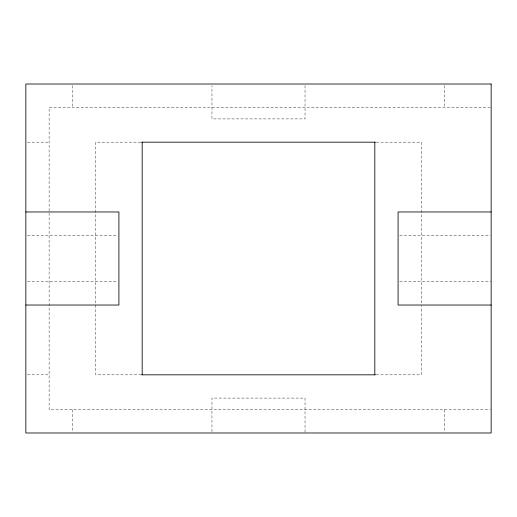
<?xml version="1.0" encoding="UTF-8"?>
<svg xmlns="http://www.w3.org/2000/svg" width="517" height="517" viewBox="0 0 517 517"><rect width="100%" height="100%" fill="white"/><g stroke="black" fill="none" stroke-linecap="round" stroke-linejoin="round"><path stroke-width="0.39" stroke-dasharray="2.58 1.94" d="M490.342 107.278L49.115 107.278L49.115 409.722L490.342 409.722M27.453 142.175L49.115 142.175M140.792 142.175L95.645 142.175L95.645 374.825L140.792 374.825M376.208 142.175L421.355 142.175L421.355 305.353M27.453 235.235L117.307 235.235M399.693 235.235L490.349 235.235M27.453 281.765L117.307 281.765M399.693 281.765L491.15 281.765M27.453 374.825L49.115 374.825M376.208 374.825L421.355 374.825L421.355 306.161M444.62 85.615L444.62 107.278M444.62 409.722L444.62 432.186M305.03 85.615L305.03 118.91L211.97 118.91L211.97 85.615M305.03 432.186L305.03 398.09L211.97 398.09L211.97 432.186M72.38 85.615L72.38 107.278M72.38 409.722L72.38 432.186"/><path stroke-width="0.78" d="M141.6 142.175L375.4 142.175M25.85 211.97L118.91 211.97L118.91 305.03L25.85 305.03M491.15 211.97L398.09 211.97L398.09 305.03L491.15 305.03M141.6 374.825L375.4 374.825M374.825 142.175L374.825 374.825M142.175 142.175L142.175 374.825M491.15 84.013L25.85 84.013L25.85 432.988L491.15 432.988L491.15 84.013"/></g></svg>
